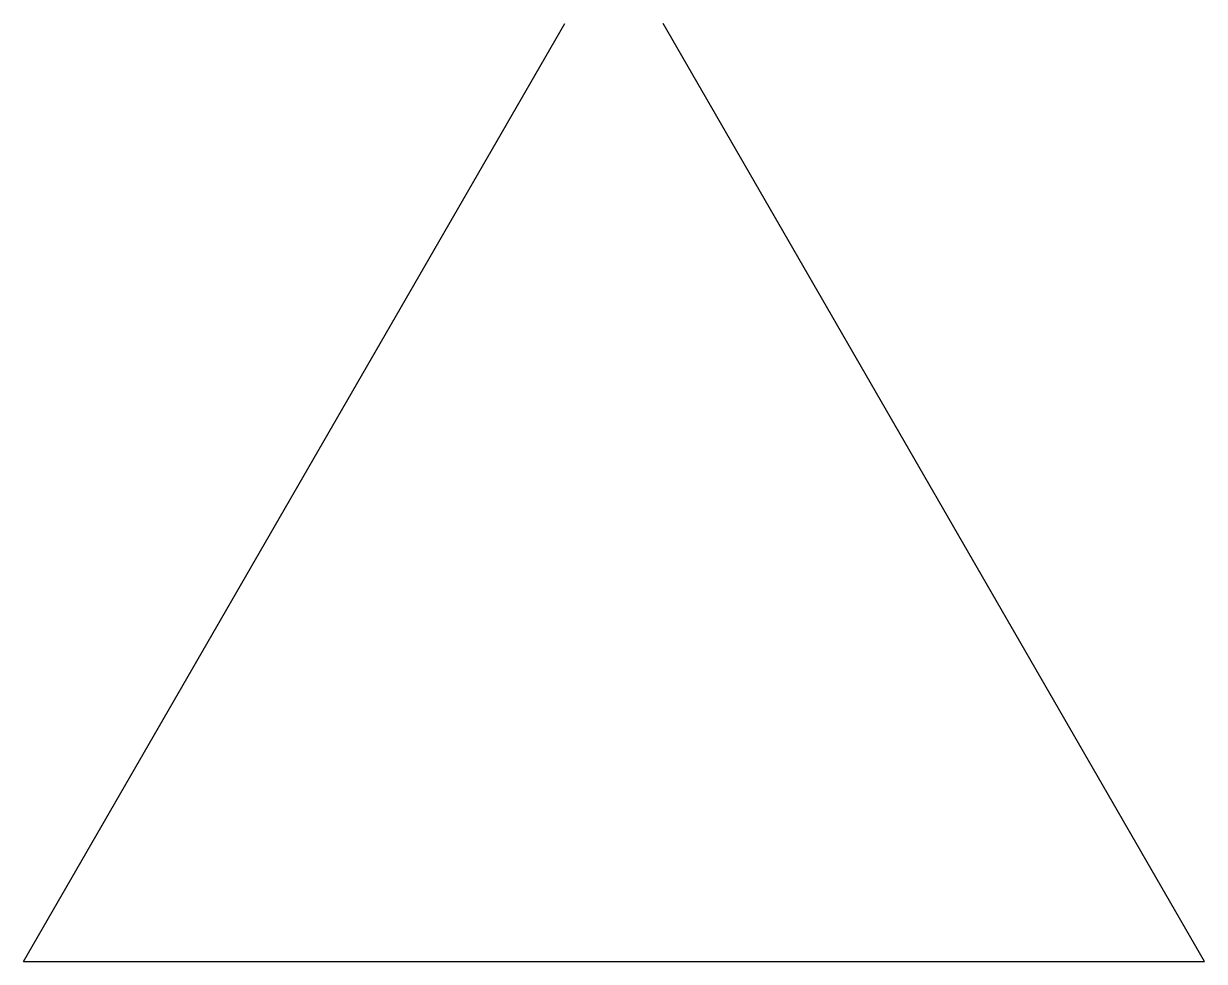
# Model space of a CAD drawing. Header units: millimetres. Extents: x -3 to 3, y -1.73 to 3.03.
import ezdxf

# ---------------------------------------------------------------- set-up
doc = ezdxf.new("R2010")
doc.units = ezdxf.units.MM
doc.layers.add('SYMB_FIL_FIN', color=1, linetype='Continuous')

msp = doc.modelspace()

# ---------------------------------------------------------------- linework, layer by layer
at = {"layer": 'SYMB_FIL_FIN'}
for p, q in [((-3, -1.7321), (-0.25, 3.0311)), ((3, -1.7321), (0.25, 3.0311)), ((-3, -1.7321), (3, -1.7321))]:
    msp.add_line(p, q, dxfattribs=at)

doc.saveas('drawing.dxf')
